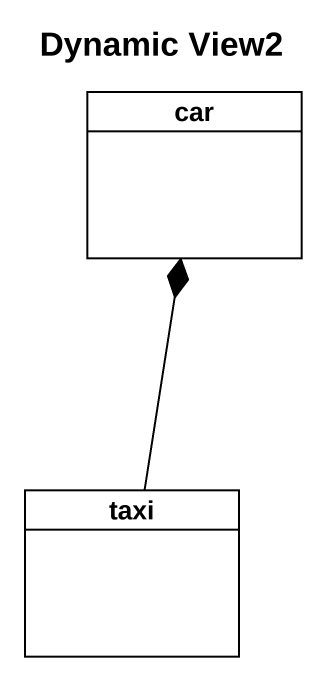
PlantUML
@startuml
title Dynamic View2
hide circle
hide empty members
class car
class taxi
taxi -up-* car
@enduml
